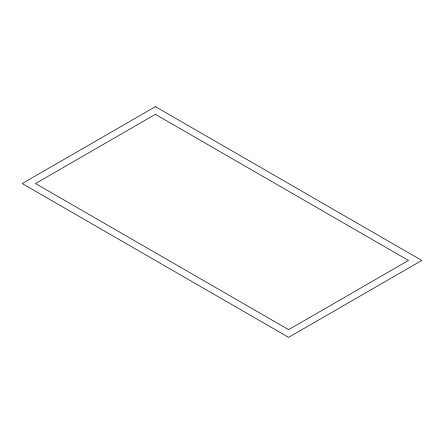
<?xml version="1.0" encoding="UTF-8"?>
<svg xmlns="http://www.w3.org/2000/svg" width="444" height="444" viewBox="0 0 444 444"><rect width="100%" height="100%" fill="white"/><g stroke="black" fill="none" stroke-linecap="round" stroke-linejoin="round"><path stroke-width="0.67" d="M155.4 106.649L22.2 183.55L288.6 337.351L421.8 260.45L155.4 106.649M155.4 114.336L35.52 183.55L288.6 329.664L408.48 260.45L155.4 114.336"/></g></svg>
